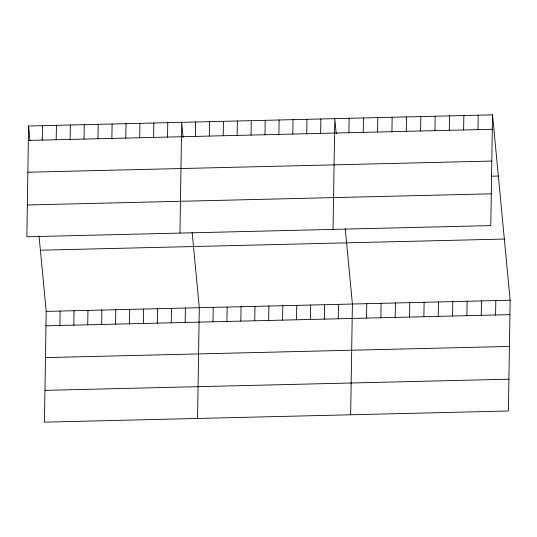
<?xml version="1.0" encoding="UTF-8"?>
<svg xmlns="http://www.w3.org/2000/svg" width="537" height="537" viewBox="0 0 537 537"><rect width="100%" height="100%" fill="white"/><g stroke="black" fill="none" stroke-linecap="round" stroke-linejoin="round"><path stroke-width="0.81" d="M28.589 126.014L26.85 236.77L490.798 225.607L492.536 114.851L28.589 126.014L29.951 140.318M42.282 140.097L42.51 125.678M39.04 236.038L46.202 311.393L44.464 422.149L508.411 410.986L510.15 300.23L492.536 114.851M56.197 139.761L56.425 125.343M59.896 325.476L60.117 311.057M70.119 139.425L70.347 125.014M73.811 325.14L74.039 310.722M84.041 139.096L84.262 124.678M87.732 324.804L87.954 310.386M97.956 138.761L98.184 124.342M101.647 324.469L101.876 310.05M111.877 138.425L112.099 124.007M115.569 324.133L115.797 309.715M125.792 138.09L126.02 123.671M129.484 323.804L129.712 309.386M139.714 137.754L139.935 123.335M143.406 323.469L143.634 309.05M153.629 137.418L153.857 123M157.321 323.133L157.549 308.715M167.551 137.083L167.772 122.664M171.243 322.797L171.471 308.379M179.955 233.085L181.694 122.329L183.124 137.425M185.158 322.462L185.386 308.043M195.387 136.411L195.609 121.993M197.562 418.464L199.308 307.708L192.145 232.353M209.302 136.083L209.531 121.664M212.994 321.791L213.223 307.372M223.224 135.747L223.446 121.328M226.916 321.455L227.144 307.036M237.139 135.411L237.367 120.993M240.831 321.119L241.059 306.701M251.061 135.076L251.282 120.657M254.753 320.79L254.981 306.372M264.976 134.74L265.204 120.322M268.668 320.455L268.896 306.036M278.898 134.404L279.119 119.986M282.59 320.119L282.818 305.701M292.813 134.069L293.041 119.65M296.505 319.784L296.733 305.365M306.734 133.733L306.956 119.315M310.426 319.448L310.655 305.029M320.649 133.398L320.878 118.979M324.341 319.112L324.57 304.694M333.054 229.406L334.793 118.65L336.229 133.74M338.263 318.777L338.491 304.358M348.909 132.72L349.137 118.301M350.668 414.779L352.406 304.023L345.251 228.668M363.247 132.377L363.475 117.959M366.523 318.099L366.751 303.68M377.592 132.028L377.813 117.61M380.861 317.75L381.089 303.331M391.929 131.686L392.158 117.267M395.198 317.407L395.427 302.989M406.267 131.337L406.496 116.918M409.543 317.065L409.771 302.646M420.612 130.994L420.84 116.576M423.881 316.716L424.109 302.297M434.95 130.652L435.178 116.234M438.226 316.374L438.447 301.955M449.288 130.303L449.516 115.885M452.563 316.024L452.792 301.606M463.632 129.961L463.861 115.542M466.901 315.682L467.13 301.264M477.97 129.612L478.198 115.193M481.246 315.34L481.467 300.921M495.584 314.991L495.812 300.572M28.36 140.432L492.315 129.269M27.864 172.223L491.811 161.06M491.18 176.196L498.349 176.029M27.347 204.98L491.295 193.817M40.389 250.215L504.337 239.052M46.202 311.393L510.15 300.23M45.974 325.811L509.922 314.648M45.477 357.602L509.425 346.439M44.96 390.359L508.908 379.196"/></g></svg>
